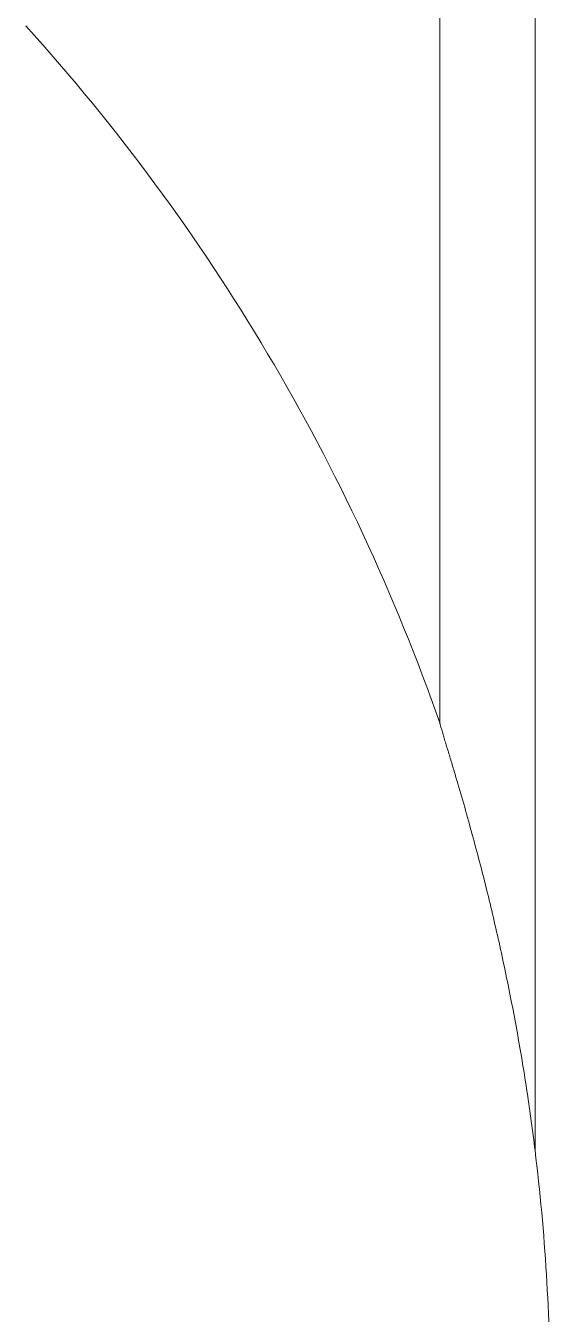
# Model space of a CAD drawing. Header units: millimetres. Extents: x 409 to 2276, y 1039 to 1674.
# Drawn here: x 1629.07 to 1634.57, y 1463.05 to 1476.58 of the extents above; entities that cross this region are included whole.
import ezdxf

# ---------------------------------------------------------------- set-up
doc = ezdxf.new("R2010")
doc.units = ezdxf.units.MM
doc.layers.add('粗实线层', color=7, linetype='Continuous', lineweight=35)

msp = doc.modelspace()

# ---------------------------------------------------------------- linework, layer by layer
at = {"layer": '粗实线层', "lineweight": 20}
for p, q in [((1633.414, 1478.252), (1633.414, 1469.26)), ((1634.414, 1478.322), (1634.414, 1464.772))]:
    msp.add_line(p, q, dxfattribs=at)
for radius, start, end in [(21.494, 19.2849, 42.133), (21.448, 0, 6.9921)]:
    msp.add_arc((1613.126, 1462.161), radius, start, end, dxfattribs=at)
msp.add_open_spline([(1634.414, 1464.772), (1634.39, 1464.975), (1634.362, 1465.177), (1634.301, 1465.581), (1634.268, 1465.782), (1634.196, 1466.184), (1634.157, 1466.384), (1634.096, 1466.683), (1634.074, 1466.783), (1634.031, 1466.982), (1634.008, 1467.081), (1633.962, 1467.278), (1633.939, 1467.376), (1633.891, 1467.572), (1633.866, 1467.669), (1633.816, 1467.863), (1633.79, 1467.959), (1633.738, 1468.15), (1633.712, 1468.245), (1633.659, 1468.434), (1633.632, 1468.527), (1633.598, 1468.643), (1633.591, 1468.666), (1633.577, 1468.711), (1633.571, 1468.734), (1633.551, 1468.802), (1633.537, 1468.846), (1633.518, 1468.91), (1633.511, 1468.932), (1633.499, 1468.974), (1633.492, 1468.994), (1633.48, 1469.034), (1633.474, 1469.053), (1633.463, 1469.091), (1633.457, 1469.109), (1633.449, 1469.135), (1633.447, 1469.144), (1633.442, 1469.16), (1633.44, 1469.168), (1633.433, 1469.191), (1633.429, 1469.204), (1633.424, 1469.222), (1633.422, 1469.228), (1633.419, 1469.238), (1633.417, 1469.246), (1633.416, 1469.253), (1633.415, 1469.257), (1633.414, 1469.259), (1633.414, 1469.26)], degree=3, knots=[0, 0, 0, 0, 0.125, 0.125, 0.25, 0.25, 0.375, 0.375, 0.4375, 0.4375, 0.5, 0.5, 0.5625, 0.5625, 0.625, 0.625, 0.6875, 0.6875, 0.75, 0.75, 0.8125, 0.8125, 0.828125, 0.828125, 0.84375, 0.84375, 0.875, 0.875, 0.890625, 0.890625, 0.90625, 0.90625, 0.921875, 0.921875, 0.9375, 0.9375, 0.945313, 0.945313, 0.953125, 0.953125, 0.96875, 0.96875, 0.976563, 0.976563, 0.984375, 0.992188, 0.992188, 1, 1, 1, 1], dxfattribs=at)

doc.saveas('drawing.dxf')
